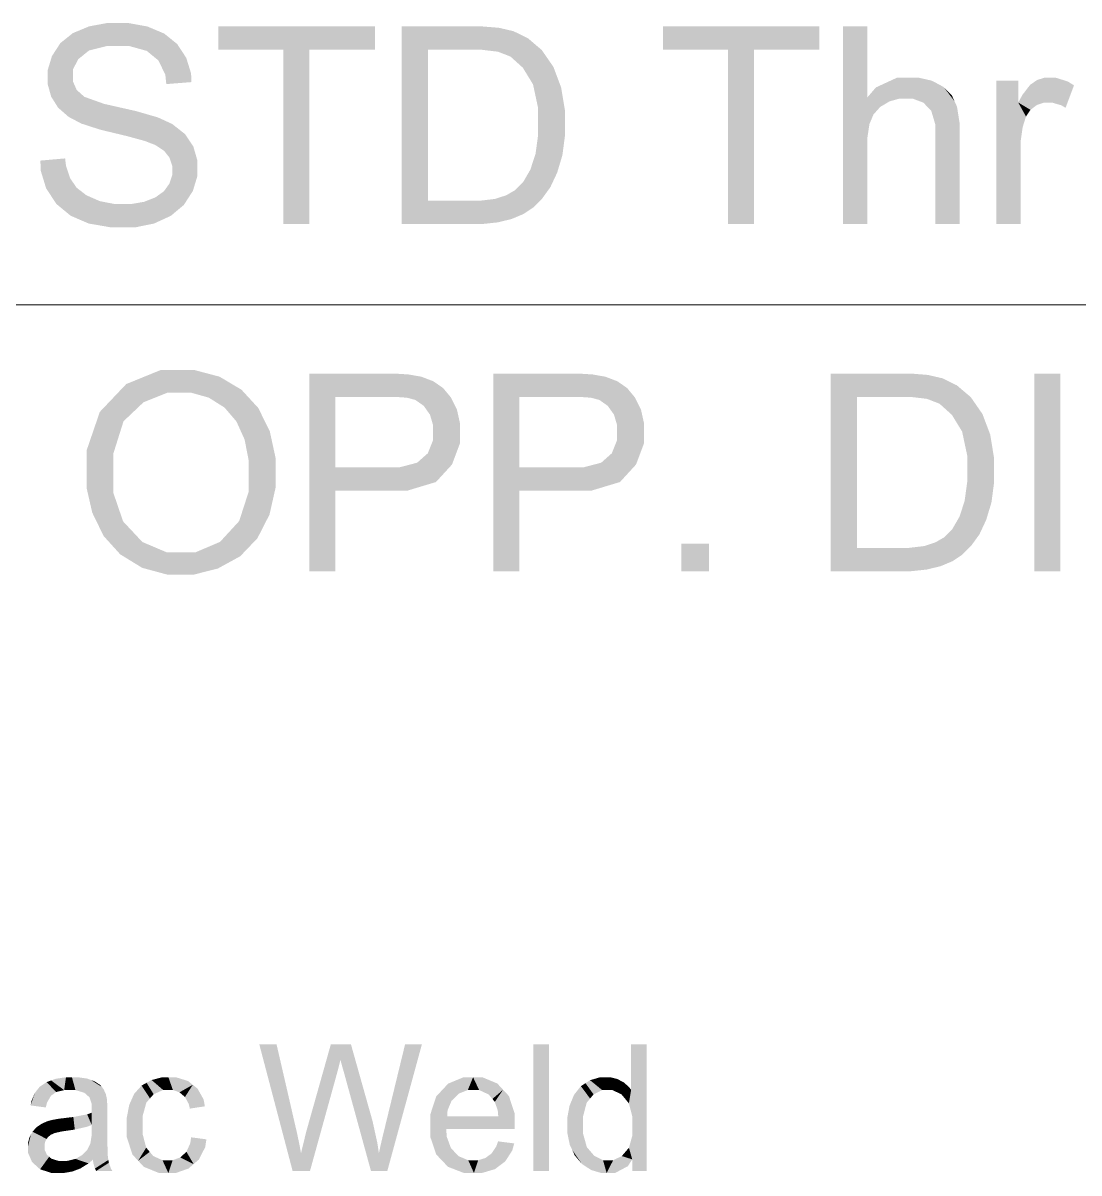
# Model space of a CAD drawing. Header units: millimetres. Extents: x 2 to 579, y 1 to 405.
# Drawn here: x 237.07 to 244.28, y 93.76 to 101.61 of the extents above; entities that cross this region are included whole.
import ezdxf

# ---------------------------------------------------------------- set-up
doc = ezdxf.new("R2010")
doc.units = ezdxf.units.MM
doc.linetypes.add('XKITLINE00', pattern=[0])
doc.layers.add('LinkedObject', color=7, linetype='Continuous', lineweight=0)

# ---------------------------------------------------------------- blocks, each defined once
blk = doc.blocks.new('*A4')
at = {"layer": 'LinkedObject'}
for points in [[(237.4054, 101.545), (237.4794, 101.3968), (237.3208, 101.4775)], [(237.5165, 101.4265), (237.4054, 101.545), (237.4611, 101.5681)], [(237.4794, 101.3968), (237.4054, 101.545), (237.5165, 101.4265)], [(237.5167, 101.5911), (237.6345, 101.4562), (237.4611, 101.5681)], [(237.4611, 101.5681), (237.6345, 101.4562), (237.5165, 101.4265)], [(237.6405, 101.6142), (237.6345, 101.4562), (237.5167, 101.5911)], [(237.7085, 101.6142), (237.6345, 101.4562), (237.6405, 101.6142)], [(237.6345, 101.4562), (237.7085, 101.6142), (237.7154, 101.4562)], [(237.7085, 101.6142), (237.7932, 101.4562), (237.7154, 101.4562)], [(237.9157, 101.59), (237.7085, 101.6142), (237.7835, 101.6142)], [(237.973, 101.5658), (237.7085, 101.6142), (237.9157, 101.59)], [(237.9107, 101.4235), (237.7085, 101.6142), (237.973, 101.5658)], [(237.7932, 101.4562), (237.7085, 101.6142), (237.9107, 101.4235)], [(237.973, 101.5658), (237.9505, 101.3907), (237.9107, 101.4235)], [(238.0302, 101.5416), (237.9505, 101.3907), (237.973, 101.5658)], [(237.9505, 101.3907), (238.0302, 101.5416), (237.9903, 101.358)], [(237.9903, 101.358), (238.0302, 101.5416), (238.1491, 101.4234)], [(238.1491, 101.4234), (238.0302, 101.5416), (238.1183, 101.4704)], [(238.399, 101.5912), (238.8431, 101.4319), (238.399, 101.4319)], [(239.0213, 101.4319), (238.8431, 101.4319), (238.399, 101.5912)], [(239.0213, 101.4319), (238.399, 101.5912), (239.4682, 101.5912)], [(239.0213, 101.4319), (239.4682, 101.5912), (239.4682, 101.4319)], [(239.6518, 101.5912), (239.83, 101.4319), (239.6518, 100.2412)], [(240.1136, 101.4319), (239.6518, 101.5912), (240.1164, 101.5912)], [(239.83, 101.4319), (239.6518, 101.5912), (240.1136, 101.4319)], [(240.1164, 101.5912), (240.1932, 101.4319), (240.1136, 101.4319)], [(240.195, 101.5912), (240.1932, 101.4319), (240.1164, 101.5912)], [(240.195, 101.5912), (240.3088, 101.4181), (240.1932, 101.4319)], [(240.3151, 101.5815), (240.3088, 101.4181), (240.195, 101.5912)], [(240.3565, 101.5719), (240.3088, 101.4181), (240.3151, 101.5815)], [(240.3565, 101.5719), (240.3447, 101.4043), (240.3088, 101.4181)], [(240.3447, 101.4043), (240.3565, 101.5719), (240.3945, 101.3849)], [(240.5134, 101.5102), (240.3565, 101.5719), (240.4145, 101.5585)], [(240.5543, 101.4752), (240.3565, 101.5719), (240.5134, 101.5102)], [(240.479, 101.3087), (240.3565, 101.5719), (240.5543, 101.4752)], [(240.3945, 101.3849), (240.3565, 101.5719), (240.479, 101.3087)], [(241.4351, 101.5912), (241.8793, 101.4319), (241.4351, 101.4319)], [(242.0575, 101.4319), (241.8793, 101.4319), (241.4351, 101.5912)], [(242.0575, 101.4319), (241.4351, 101.5912), (242.5043, 101.5912)], [(242.0575, 101.4319), (242.5043, 101.5912), (242.5043, 101.4319)], [(242.8324, 101.5912), (242.6663, 100.2412), (242.6663, 101.5912)], [(242.8324, 101.1068), (242.6663, 100.2412), (242.8324, 101.5912)], [(237.3208, 101.4775), (237.4794, 101.3968), (237.2918, 101.433)], [(240.5543, 101.4752), (240.5137, 101.2519), (240.479, 101.3087)], [(240.6077, 101.43), (240.5137, 101.2519), (240.5543, 101.4752)], [(237.2918, 101.433), (237.2339, 101.2418), (237.2629, 101.3886)], [(237.4424, 101.3671), (237.2339, 101.2418), (237.2918, 101.433)], [(237.2629, 101.3886), (237.2339, 101.2418), (237.2339, 101.2929)], [(237.2918, 101.433), (237.4794, 101.3968), (237.4424, 101.3671)], [(238.1491, 101.4234), (238.037, 101.2611), (237.9903, 101.358)], [(238.1799, 101.3764), (238.037, 101.2611), (238.1491, 101.4234)], [(238.8431, 100.2412), (239.0213, 101.4319), (239.0213, 100.2412)], [(238.8431, 101.4319), (239.0213, 101.4319), (238.8431, 100.2412)], [(239.6518, 100.2412), (239.83, 101.4319), (239.83, 100.4005)], [(240.6875, 101.3147), (240.5137, 101.2519), (240.6077, 101.43)], [(241.8793, 100.2412), (242.0575, 101.4319), (242.0575, 100.2412)], [(241.8793, 101.4319), (242.0575, 101.4319), (241.8793, 100.2412)], [(237.4054, 101.2955), (237.2339, 101.2418), (237.4424, 101.3671)], [(238.2131, 101.2699), (238.037, 101.2611), (238.1799, 101.3764)], [(240.5137, 101.2519), (240.6875, 101.3147), (240.5485, 101.195)], [(240.5485, 101.195), (240.6875, 101.3147), (240.7139, 101.2445)], [(237.2339, 101.2418), (237.4054, 101.2955), (237.4054, 101.2536)], [(237.4054, 101.2172), (237.2339, 101.2418), (237.4054, 101.2536)], [(237.2339, 101.2418), (237.4054, 101.2172), (237.2339, 101.1952)], [(238.2154, 101.2105), (238.037, 101.2611), (238.2131, 101.2699)], [(238.037, 101.2611), (238.2154, 101.2105), (238.0439, 101.197)], [(240.7139, 101.2445), (240.5833, 101.0322), (240.5485, 101.195)], [(240.7404, 101.1743), (240.5833, 101.0322), (240.7139, 101.2445)], [(243.0362, 101.2416), (242.8324, 101.1068), (242.8902, 101.1742)], [(243.1244, 101.2416), (242.8324, 101.1068), (243.0362, 101.2416)], [(243.0533, 101.0985), (242.8324, 101.1068), (243.1244, 101.2416)], [(243.0533, 101.0985), (243.1244, 101.2416), (243.09, 101.0985)], [(243.09, 101.0985), (243.1244, 101.2416), (243.1391, 101.0985)], [(243.1244, 101.2416), (243.2149, 101.0701), (243.1391, 101.0985)], [(243.1786, 101.2416), (243.2149, 101.0701), (243.1244, 101.2416)], [(243.2727, 101.2201), (243.2149, 101.0701), (243.1786, 101.2416)], [(244.0445, 101.2416), (244.0646, 101.0701), (243.9915, 101.225)], [(244.0734, 101.2416), (244.0646, 101.0701), (244.0445, 101.2416)], [(244.0734, 101.2416), (244.0949, 101.0701), (244.0646, 101.0701)], [(244.2, 101.215), (244.0734, 101.2416), (244.1151, 101.2416)], [(244.2431, 101.1885), (244.0734, 101.2416), (244.2, 101.215)], [(244.1553, 101.0526), (244.0734, 101.2416), (244.2431, 101.1885)], [(244.0949, 101.0701), (244.0734, 101.2416), (244.1553, 101.0526)], [(237.2339, 101.1952), (237.4054, 101.2172), (237.2575, 101.1111)], [(237.2575, 101.1111), (237.4054, 101.2172), (237.2812, 101.0736)], [(237.2812, 101.0736), (237.4054, 101.2172), (237.4316, 101.1573)], [(237.4316, 101.1573), (237.3766, 100.9731), (237.2812, 101.0736)], [(237.4578, 101.1338), (237.3766, 100.9731), (237.4316, 101.1573)], [(240.7669, 101.0138), (240.5833, 101.0322), (240.7404, 101.1743)], [(243.3127, 101.1987), (243.2149, 101.0701), (243.2727, 101.2201)], [(243.3127, 101.1987), (243.2418, 101.0418), (243.2149, 101.0701)], [(243.3526, 101.1773), (243.2418, 101.0418), (243.3127, 101.1987)], [(243.2418, 101.0418), (243.3526, 101.1773), (243.2686, 101.0135)], [(243.2686, 101.0135), (243.3526, 101.1773), (243.427, 101.0804)], [(243.427, 101.0804), (243.3526, 101.1773), (243.4098, 101.1181)], [(243.7126, 101.22), (243.8624, 101.071), (243.7126, 100.2412)], [(243.8624, 101.071), (243.7126, 101.22), (243.8624, 101.22)], [(243.9674, 101.2084), (243.8624, 101.071), (243.9434, 101.1918)], [(244.0376, 101.0701), (243.8624, 101.071), (243.9674, 101.2084)], [(243.9434, 101.1918), (243.8624, 101.071), (243.8908, 101.1231)], [(243.9915, 101.225), (244.0646, 101.0701), (243.9674, 101.2084)], [(243.9674, 101.2084), (244.0646, 101.0701), (244.0376, 101.0701)], [(244.1553, 101.0526), (244.2431, 101.1885), (244.1855, 101.0351)], [(237.2812, 101.0736), (237.3766, 100.9731), (237.3048, 101.036)], [(237.3766, 100.9731), (237.4578, 101.1338), (237.4248, 100.9478)], [(237.4248, 100.9478), (237.4578, 101.1338), (237.4836, 101.1103)], [(237.4248, 100.9478), (237.4836, 101.1103), (237.462, 100.9279)], [(237.462, 100.9279), (237.4836, 101.1103), (237.5921, 100.8858)], [(237.5921, 100.8858), (237.4836, 101.1103), (237.6181, 101.0622)], [(242.8324, 100.8337), (242.6663, 100.2412), (242.8324, 101.1068)], [(242.8324, 100.8337), (242.8324, 101.1068), (242.8461, 100.924)], [(242.8461, 100.924), (242.8324, 101.1068), (242.8599, 100.9567)], [(242.8599, 100.9567), (242.8324, 101.1068), (242.8736, 100.9893)], [(242.8736, 100.9893), (242.8324, 101.1068), (242.9197, 101.0411)], [(242.9197, 101.0411), (242.8324, 101.1068), (242.952, 101.0602)], [(242.952, 101.0602), (242.8324, 101.1068), (242.9843, 101.0793)], [(242.9843, 101.0793), (242.8324, 101.1068), (243.0533, 101.0985)], [(243.427, 101.0804), (243.2954, 100.923), (243.2686, 101.0135)], [(243.4442, 101.0426), (243.2954, 100.923), (243.427, 101.0804)], [(243.7126, 100.2412), (243.8624, 101.071), (243.8786, 100.2412)], [(243.8624, 101.071), (243.8786, 100.7533), (243.8786, 100.2412)], [(243.8786, 100.7533), (243.8624, 101.071), (243.8786, 100.8058)], [(243.8786, 100.8058), (243.8624, 101.071), (243.8924, 100.9025)], [(243.8924, 100.9025), (243.8624, 101.071), (243.9062, 100.9467)], [(243.9062, 100.9467), (243.8624, 101.071), (243.9153, 100.9757)], [(243.9153, 100.9757), (243.8624, 101.071), (243.946, 101.0211)], [(243.946, 101.0211), (243.8624, 101.071), (243.9676, 101.0374)], [(243.9676, 101.0374), (243.8624, 101.071), (243.9891, 101.0538)], [(243.9891, 101.0538), (243.8624, 101.071), (244.0376, 101.0701)], [(237.5921, 100.8858), (237.6181, 101.0622), (237.6851, 100.8634)], [(237.6851, 100.8634), (237.6181, 101.0622), (237.7269, 101.0375)], [(237.6851, 100.8634), (237.7269, 101.0375), (237.778, 100.8411)], [(237.778, 100.8411), (237.7269, 101.0375), (237.8357, 101.0129)], [(237.778, 100.8411), (237.8357, 101.0129), (237.8981, 100.8082)], [(237.8981, 100.8082), (237.8357, 101.0129), (237.9252, 100.7976)], [(237.9252, 100.7976), (237.8357, 101.0129), (237.9675, 100.7815)], [(237.9851, 100.9699), (237.9675, 100.7815), (237.8357, 101.0129)], [(240.7669, 100.9236), (240.5833, 101.0322), (240.7669, 101.0138)], [(240.5833, 101.0322), (240.7669, 100.9236), (240.5833, 100.9263)], [(243.4615, 100.933), (243.2954, 100.923), (243.4442, 101.0426)], [(238.0256, 100.9515), (237.9675, 100.7815), (237.9851, 100.9699)], [(237.9675, 100.7815), (238.0256, 100.9515), (238.0285, 100.7417)], [(238.0285, 100.7417), (238.0256, 100.9515), (238.0845, 100.9243)], [(238.0285, 100.7417), (238.0845, 100.9243), (238.0471, 100.718)], [(238.0471, 100.718), (238.0845, 100.9243), (238.0658, 100.6943)], [(238.0845, 100.9243), (238.1997, 100.8139), (238.0658, 100.6943)], [(238.1997, 100.8139), (238.0845, 100.9243), (238.1716, 100.8555)], [(240.7669, 100.9236), (240.5833, 100.8499), (240.5833, 100.9263)], [(240.7669, 100.8467), (240.5833, 100.8499), (240.7669, 100.9236)], [(243.4615, 100.8611), (243.2954, 100.923), (243.4615, 100.933)], [(243.2954, 100.923), (243.4615, 100.8611), (243.2954, 100.8609)], [(240.5833, 100.8499), (240.7669, 100.8467), (240.5655, 100.7198)], [(240.5655, 100.7198), (240.7669, 100.8467), (240.731, 100.651)], [(240.731, 100.651), (240.7669, 100.8467), (240.7489, 100.7104)], [(242.8324, 100.7762), (242.6663, 100.2412), (242.8324, 100.8337)], [(243.2954, 100.2412), (243.4615, 100.8611), (243.4615, 100.2412)], [(243.2954, 100.8609), (243.4615, 100.8611), (243.2954, 100.2412)], [(238.0658, 100.6943), (238.1997, 100.8139), (238.0844, 100.6389)], [(238.0844, 100.6389), (238.1997, 100.8139), (238.2278, 100.7723)], [(238.0844, 100.6389), (238.2278, 100.7723), (238.0844, 100.6071)], [(238.0844, 100.6071), (238.2278, 100.7723), (238.0844, 100.5758)], [(238.2278, 100.7723), (238.2559, 100.6221), (238.0844, 100.5758)], [(238.2559, 100.6221), (238.2278, 100.7723), (238.2559, 100.6764)], [(242.6663, 100.2412), (242.8324, 100.7762), (242.8324, 100.2412)], [(237.3587, 100.6387), (237.184, 100.6746), (237.3527, 100.6894)], [(240.731, 100.651), (240.5478, 100.6662), (240.5655, 100.7198)], [(237.184, 100.6746), (237.2579, 100.4321), (237.1858, 100.6069)], [(237.3587, 100.6387), (237.2579, 100.4321), (237.184, 100.6746)], [(237.1858, 100.6069), (237.2579, 100.4321), (237.2228, 100.4857)], [(237.3864, 100.5554), (237.2579, 100.4321), (237.3587, 100.6387)], [(238.0654, 100.518), (238.2559, 100.6221), (238.2251, 100.4669)], [(238.0844, 100.5758), (238.2559, 100.6221), (238.0654, 100.518)], [(238.2251, 100.4669), (238.2559, 100.6221), (238.2559, 100.5683)], [(240.4806, 100.5271), (240.731, 100.651), (240.639, 100.4544)], [(240.5301, 100.6125), (240.731, 100.651), (240.4806, 100.5271)], [(240.5478, 100.6662), (240.731, 100.651), (240.5301, 100.6125)], [(240.639, 100.4544), (240.731, 100.651), (240.667, 100.4933)], [(240.667, 100.4933), (240.731, 100.651), (240.713, 100.5916)], [(237.2579, 100.4321), (237.3864, 100.5554), (237.293, 100.3786)], [(237.293, 100.3786), (237.3864, 100.5554), (237.3899, 100.2983)], [(237.4083, 100.5229), (237.3899, 100.2983), (237.3864, 100.5554)], [(237.4301, 100.4903), (237.3899, 100.2983), (237.4083, 100.5229)], [(240.639, 100.4544), (240.4488, 100.4954), (240.4806, 100.5271)], [(237.4301, 100.4903), (237.4517, 100.2716), (237.3899, 100.2983)], [(237.4978, 100.4378), (237.4517, 100.2716), (237.4301, 100.4903)], [(238.0273, 100.465), (238.1943, 100.4193), (237.9692, 100.4232)], [(238.0463, 100.4915), (238.2251, 100.4669), (238.0273, 100.465)], [(238.1943, 100.4193), (238.0273, 100.465), (238.2251, 100.4669)], [(238.0654, 100.518), (238.2251, 100.4669), (238.0463, 100.4915)], [(240.5161, 100.3319), (240.3657, 100.4378), (240.4262, 100.4728)], [(240.4488, 100.4954), (240.5495, 100.3542), (240.4262, 100.4728)], [(240.4262, 100.4728), (240.5495, 100.3542), (240.5161, 100.3319)], [(240.6109, 100.4155), (240.4488, 100.4954), (240.639, 100.4544)], [(240.5495, 100.3542), (240.4488, 100.4954), (240.6109, 100.4155)], [(237.4517, 100.2716), (237.4978, 100.4378), (237.5135, 100.2449)], [(237.5437, 100.4177), (237.5135, 100.2449), (237.4978, 100.4378)], [(237.5896, 100.3976), (237.5135, 100.2449), (237.5437, 100.4177)], [(237.5896, 100.3976), (237.6666, 100.2183), (237.5135, 100.2449)], [(237.6928, 100.3776), (237.6666, 100.2183), (237.5896, 100.3976)], [(237.6928, 100.3776), (237.758, 100.2183), (237.6666, 100.2183)], [(237.7502, 100.3776), (237.758, 100.2183), (237.6928, 100.3776)], [(237.7502, 100.3776), (237.8301, 100.2183), (237.758, 100.2183)], [(237.8012, 100.3776), (237.8301, 100.2183), (237.7502, 100.3776)], [(237.8912, 100.3928), (238.0175, 100.2711), (237.8012, 100.3776)], [(237.8012, 100.3776), (238.0175, 100.2711), (237.8301, 100.2183)], [(237.9302, 100.408), (238.1635, 100.3716), (237.8912, 100.3928)], [(238.0751, 100.2976), (237.8912, 100.3928), (238.1635, 100.3716)], [(238.0175, 100.2711), (237.8912, 100.3928), (238.0751, 100.2976)], [(237.9692, 100.4232), (238.1635, 100.3716), (237.9302, 100.408)], [(237.9692, 100.4232), (238.1943, 100.4193), (238.1635, 100.3716)], [(239.83, 100.4005), (240.1384, 100.2412), (239.6518, 100.2412)], [(240.1182, 100.4005), (240.1384, 100.2412), (239.83, 100.4005)], [(240.1182, 100.4005), (240.1996, 100.2412), (240.1384, 100.2412)], [(240.185, 100.4005), (240.1996, 100.2412), (240.1182, 100.4005)], [(240.3551, 100.2642), (240.185, 100.4005), (240.2897, 100.4129)], [(240.308, 100.2527), (240.185, 100.4005), (240.3551, 100.2642)], [(240.1996, 100.2412), (240.185, 100.4005), (240.308, 100.2527)], [(240.3277, 100.4254), (240.3551, 100.2642), (240.2897, 100.4129)], [(240.3657, 100.4378), (240.3551, 100.2642), (240.3277, 100.4254)], [(240.3551, 100.2642), (240.3657, 100.4378), (240.4023, 100.2757)], [(240.4828, 100.3096), (240.3657, 100.4378), (240.5161, 100.3319)], [(240.4023, 100.2757), (240.3657, 100.4378), (240.4828, 100.3096)], [(237.8301, 100.2183), (238.0175, 100.2711), (237.9599, 100.2447)], [(238.003, 99.2435), (237.6799, 99.0535), (237.7701, 99.1485)], [(238.1457, 99.2435), (237.6799, 99.0535), (238.003, 99.2435)], [(238.0517, 99.0896), (237.6799, 99.0535), (238.1457, 99.2435)], [(238.0517, 99.0896), (238.1457, 99.2435), (238.1466, 99.0896)], [(238.1457, 99.2435), (238.2134, 99.0896), (238.1466, 99.0896)], [(238.4076, 99.1989), (238.1457, 99.2435), (238.2391, 99.2435)], [(238.4826, 99.1543), (238.1457, 99.2435), (238.4076, 99.1989)], [(238.3339, 99.0558), (238.1457, 99.2435), (238.4826, 99.1543)], [(238.2134, 99.0896), (238.1457, 99.2435), (238.3339, 99.0558)], [(239.1991, 98.5793), (239.0209, 97.8706), (239.0209, 99.2206)], [(239.0209, 99.2206), (239.1991, 99.0613), (239.1991, 98.5793)], [(239.5441, 99.0613), (239.0209, 99.2206), (239.5293, 99.2206)], [(239.1991, 99.0613), (239.0209, 99.2206), (239.5441, 99.0613)], [(239.5293, 99.2206), (239.6048, 99.0613), (239.5441, 99.0613)], [(239.5964, 99.2206), (239.6048, 99.0613), (239.5293, 99.2206)], [(239.5964, 99.2206), (239.688, 99.0553), (239.6048, 99.0613)], [(239.6989, 99.2141), (239.688, 99.0553), (239.5964, 99.2206)], [(239.7343, 99.2077), (239.688, 99.0553), (239.6989, 99.2141)], [(239.7343, 99.2077), (239.7106, 99.0493), (239.688, 99.0553)], [(239.7106, 99.0493), (239.7343, 99.2077), (239.7455, 99.0397)], [(239.8671, 99.1679), (239.7343, 99.2077), (239.7839, 99.1994)], [(239.9007, 99.1447), (239.7343, 99.2077), (239.8671, 99.1679)], [(239.8019, 98.9999), (239.7343, 99.2077), (239.9007, 99.1447)], [(239.7455, 99.0397), (239.7343, 99.2077), (239.8019, 98.9999)], [(240.456, 98.5793), (240.2778, 97.8706), (240.2778, 99.2206)], [(240.2778, 99.2206), (240.456, 99.0613), (240.456, 98.5793)], [(240.8009, 99.0613), (240.2778, 99.2206), (240.7862, 99.2206)], [(240.456, 99.0613), (240.2778, 99.2206), (240.8009, 99.0613)], [(240.7862, 99.2206), (240.8616, 99.0613), (240.8009, 99.0613)], [(240.8533, 99.2206), (240.8616, 99.0613), (240.7862, 99.2206)], [(240.8533, 99.2206), (240.9449, 99.0553), (240.8616, 99.0613)], [(240.9558, 99.2141), (240.9449, 99.0553), (240.8533, 99.2206)], [(240.9911, 99.2077), (240.9449, 99.0553), (240.9558, 99.2141)], [(240.9911, 99.2077), (240.9674, 99.0493), (240.9449, 99.0553)], [(240.9674, 99.0493), (240.9911, 99.2077), (241.0024, 99.0397)], [(241.124, 99.1679), (240.9911, 99.2077), (241.0408, 99.1994)], [(241.1575, 99.1447), (240.9911, 99.2077), (241.124, 99.1679)], [(241.0587, 98.9999), (240.9911, 99.2077), (241.1575, 99.1447)], [(241.0024, 99.0397), (240.9911, 99.2077), (241.0587, 98.9999)], [(242.5822, 99.2206), (242.7604, 99.0613), (242.5822, 97.8706)], [(243.0441, 99.0613), (242.5822, 99.2206), (243.0469, 99.2206)], [(242.7604, 99.0613), (242.5822, 99.2206), (243.0441, 99.0613)], [(243.0469, 99.2206), (243.1237, 99.0613), (243.0441, 99.0613)], [(243.1255, 99.2206), (243.1237, 99.0613), (243.0469, 99.2206)], [(243.1255, 99.2206), (243.2393, 99.0475), (243.1237, 99.0613)], [(243.2456, 99.2109), (243.2393, 99.0475), (243.1255, 99.2206)], [(243.287, 99.2012), (243.2393, 99.0475), (243.2456, 99.2109)], [(243.287, 99.2012), (243.2752, 99.0336), (243.2393, 99.0475)], [(243.2752, 99.0336), (243.287, 99.2012), (243.3249, 99.0143)], [(243.4438, 99.1395), (243.287, 99.2012), (243.3449, 99.1879)], [(243.4848, 99.1045), (243.287, 99.2012), (243.4438, 99.1395)], [(243.4094, 98.9381), (243.287, 99.2012), (243.4848, 99.1045)], [(243.3249, 99.0143), (243.287, 99.2012), (243.4094, 98.9381)], [(244.1509, 99.2206), (243.9727, 97.8706), (243.9727, 99.2206)], [(244.1509, 97.8706), (243.9727, 97.8706), (244.1509, 99.2206)], [(238.3339, 99.0558), (238.4826, 99.1543), (238.3876, 99.022)], [(238.4826, 99.1543), (238.4413, 98.9882), (238.3876, 99.022)], [(238.4413, 98.9882), (238.4826, 99.1543), (238.5228, 98.893)], [(238.672, 98.9852), (238.4826, 99.1543), (238.5576, 99.1096)], [(238.7114, 98.9054), (238.4826, 99.1543), (238.672, 98.9852)], [(238.5228, 98.893), (238.4826, 99.1543), (238.7114, 98.9054)], [(239.9007, 99.1447), (239.8232, 98.9697), (239.8019, 98.9999)], [(239.9342, 99.1214), (239.8232, 98.9697), (239.9007, 99.1447)], [(239.9883, 99.0563), (239.8232, 98.9697), (239.9342, 99.1214)], [(241.1575, 99.1447), (241.0801, 98.9697), (241.0587, 98.9999)], [(241.1911, 99.1214), (241.0801, 98.9697), (241.1575, 99.1447)], [(241.2451, 99.0563), (241.0801, 98.9697), (241.1911, 99.1214)], [(237.6799, 99.0535), (237.4995, 98.5276), (237.5897, 98.9585)], [(237.7515, 98.8943), (237.4995, 98.5276), (237.6799, 99.0535)], [(237.8884, 99.0245), (237.6799, 99.0535), (238.0517, 99.0896)], [(237.6799, 99.0535), (237.8884, 99.0245), (237.8199, 98.9594)], [(237.7515, 98.8943), (237.6799, 99.0535), (237.8199, 98.9594)], [(239.8232, 98.9697), (239.9883, 99.0563), (239.8446, 98.9396)], [(239.8446, 98.9396), (239.9883, 99.0563), (240.0087, 99.0145)], [(241.0801, 98.9697), (241.2451, 99.0563), (241.1015, 98.9396)], [(241.1015, 98.9396), (241.2451, 99.0563), (241.2656, 99.0145)], [(242.5822, 97.8706), (242.7604, 99.0613), (242.7604, 98.0299)], [(243.4848, 99.1045), (243.4442, 98.8812), (243.4094, 98.9381)], [(243.5381, 99.0594), (243.4442, 98.8812), (243.4848, 99.1045)], [(243.618, 98.9441), (243.4442, 98.8812), (243.5381, 99.0594)], [(237.5897, 98.9585), (237.4995, 98.5276), (237.4995, 98.6956)], [(240.0087, 99.0145), (239.866, 98.8672), (239.8446, 98.9396)], [(240.0292, 98.9726), (239.866, 98.8672), (240.0087, 99.0145)], [(240.0496, 98.8806), (239.866, 98.8672), (240.0292, 98.9726)], [(241.2656, 99.0145), (241.1229, 98.8672), (241.1015, 98.9396)], [(241.286, 98.9726), (241.1229, 98.8672), (241.2656, 99.0145)], [(241.3065, 98.8806), (241.1229, 98.8672), (241.286, 98.9726)], [(237.6831, 98.6769), (237.4995, 98.5276), (237.7515, 98.8943)], [(238.5228, 98.893), (238.7114, 98.9054), (238.5507, 98.8315)], [(238.7114, 98.9054), (238.5786, 98.7701), (238.5507, 98.8315)], [(238.5786, 98.7701), (238.7114, 98.9054), (238.6065, 98.6263)], [(238.6065, 98.6263), (238.7114, 98.9054), (238.7901, 98.6445)], [(238.7901, 98.6445), (238.7114, 98.9054), (238.7507, 98.8255)], [(240.0496, 98.8304), (239.866, 98.8672), (240.0496, 98.8806)], [(241.3065, 98.8304), (241.1229, 98.8672), (241.3065, 98.8806)], [(243.4442, 98.8812), (243.618, 98.9441), (243.479, 98.8244)], [(243.479, 98.8244), (243.618, 98.9441), (243.6444, 98.8739)], [(243.6444, 98.8739), (243.5137, 98.6616), (243.479, 98.8244)], [(243.6709, 98.8037), (243.5137, 98.6616), (243.6444, 98.8739)], [(239.8297, 98.6759), (240.0496, 98.8304), (239.9402, 98.5392)], [(239.866, 98.7665), (240.0496, 98.8304), (239.8297, 98.6759)], [(239.866, 98.8672), (240.0496, 98.8304), (239.866, 98.8249)], [(240.0496, 98.8304), (239.866, 98.7665), (239.866, 98.8249)], [(239.9402, 98.5392), (240.0496, 98.8304), (239.9949, 98.5988)], [(239.9949, 98.5988), (240.0496, 98.8304), (240.0496, 98.7444)], [(241.0865, 98.6759), (241.3065, 98.8304), (241.1971, 98.5392)], [(241.1229, 98.7665), (241.3065, 98.8304), (241.0865, 98.6759)], [(241.1229, 98.8672), (241.3065, 98.8304), (241.1229, 98.8249)], [(241.3065, 98.8304), (241.1229, 98.7665), (241.1229, 98.8249)], [(241.1971, 98.5392), (241.3065, 98.8304), (241.2518, 98.5988)], [(241.2518, 98.5988), (241.3065, 98.8304), (241.3065, 98.7444)], [(243.6973, 98.6432), (243.5137, 98.6616), (243.6709, 98.8037)], [(237.4995, 98.5276), (237.6831, 98.6769), (237.6831, 98.5246)], [(238.6065, 98.544), (238.7901, 98.6445), (238.7901, 98.5433)], [(238.6065, 98.6263), (238.7901, 98.6445), (238.6065, 98.544)], [(239.7934, 98.6437), (239.9402, 98.5392), (239.757, 98.6115)], [(239.9402, 98.5392), (239.7934, 98.6437), (239.8297, 98.6759)], [(241.0502, 98.6437), (241.1971, 98.5392), (241.0139, 98.6115)], [(241.1971, 98.5392), (241.0502, 98.6437), (241.0865, 98.6759)], [(243.6973, 98.5529), (243.5137, 98.6616), (243.6973, 98.6432)], [(243.5137, 98.6616), (243.6973, 98.5529), (243.5137, 98.5557)], [(239.1991, 98.5793), (239.1991, 98.42), (239.0209, 97.8706)], [(239.5448, 98.42), (239.1991, 98.5793), (239.5478, 98.5793)], [(239.1991, 98.42), (239.1991, 98.5793), (239.5448, 98.42)], [(239.6342, 98.5793), (239.9402, 98.5392), (239.5448, 98.42)], [(239.6342, 98.5793), (239.5448, 98.42), (239.5478, 98.5793)], [(239.757, 98.6115), (239.9402, 98.5392), (239.6342, 98.5793)], [(240.456, 98.5793), (240.456, 98.42), (240.2778, 97.8706)], [(240.8017, 98.42), (240.456, 98.5793), (240.8046, 98.5793)], [(240.456, 98.42), (240.456, 98.5793), (240.8017, 98.42)], [(240.8911, 98.5793), (241.1971, 98.5392), (240.8017, 98.42)], [(240.8911, 98.5793), (240.8017, 98.42), (240.8046, 98.5793)], [(241.0139, 98.6115), (241.1971, 98.5392), (240.8911, 98.5793)], [(243.6973, 98.5529), (243.5137, 98.4793), (243.5137, 98.5557)], [(237.4995, 98.5276), (237.6831, 98.4027), (237.4995, 98.4388)], [(237.6831, 98.4027), (237.4995, 98.5276), (237.6831, 98.5246)], [(238.5413, 98.2127), (238.7901, 98.5433), (238.7072, 98.1761)], [(238.6065, 98.4138), (238.7901, 98.5433), (238.5413, 98.2127)], [(238.7901, 98.5433), (238.6065, 98.4138), (238.6065, 98.544)], [(238.7072, 98.1761), (238.7901, 98.5433), (238.7486, 98.2571)], [(238.7486, 98.2571), (238.7901, 98.5433), (238.7901, 98.4407)], [(239.5448, 98.42), (239.9402, 98.5392), (239.6878, 98.42)], [(239.6878, 98.42), (239.9402, 98.5392), (239.8855, 98.4796)], [(240.8017, 98.42), (241.1971, 98.5392), (240.9447, 98.42)], [(240.9447, 98.42), (241.1971, 98.5392), (241.1424, 98.4796)], [(243.5137, 98.4793), (243.6973, 98.476), (243.496, 98.3492)], [(243.6973, 98.476), (243.5137, 98.4793), (243.6973, 98.5529)], [(237.4995, 98.4388), (237.6831, 98.4027), (237.5381, 98.2704)], [(237.5381, 98.2704), (237.6831, 98.4027), (237.5768, 98.1909)], [(237.5768, 98.1909), (237.6831, 98.4027), (237.7487, 98.2107)], [(239.0209, 97.8706), (239.1991, 98.42), (239.1991, 97.8706)], [(240.2778, 97.8706), (240.456, 98.42), (240.456, 97.8706)], [(243.496, 98.3492), (243.6973, 98.476), (243.6614, 98.2804)], [(243.6614, 98.2804), (243.6973, 98.476), (243.6794, 98.3398)], [(243.6614, 98.2804), (243.4783, 98.2956), (243.496, 98.3492)], [(243.411, 98.1565), (243.6614, 98.2804), (243.5694, 98.0837)], [(243.4605, 98.2419), (243.6614, 98.2804), (243.411, 98.1565)], [(243.4783, 98.2956), (243.6614, 98.2804), (243.4605, 98.2419)], [(243.5694, 98.0837), (243.6614, 98.2804), (243.5975, 98.1227)], [(243.5975, 98.1227), (243.6614, 98.2804), (243.6435, 98.221)], [(237.7487, 98.2107), (237.7291, 97.9857), (237.5768, 98.1909)], [(237.5768, 98.1909), (237.7291, 97.9857), (237.6155, 98.1113)], [(237.8144, 98.1405), (237.7291, 97.9857), (237.7487, 98.2107)], [(238.7072, 98.1761), (238.4761, 98.1419), (238.5413, 98.2127)], [(238.6658, 98.0952), (238.4761, 98.1419), (238.7072, 98.1761)], [(237.7291, 97.9857), (237.8144, 98.1405), (237.8042, 97.9396)], [(237.8042, 97.9396), (237.8144, 98.1405), (237.88, 98.0703)], [(238.4761, 98.1419), (238.5484, 97.9725), (238.4109, 98.071)], [(238.5484, 97.9725), (238.4761, 98.1419), (238.6658, 98.0952)], [(243.4466, 97.9613), (243.2962, 98.0672), (243.3567, 98.1022)], [(243.3793, 98.1247), (243.48, 97.9836), (243.3567, 98.1022)], [(243.3567, 98.1022), (243.48, 97.9836), (243.4466, 97.9613)], [(243.5694, 98.0837), (243.3793, 98.1247), (243.411, 98.1565)], [(243.5414, 98.0448), (243.3793, 98.1247), (243.5694, 98.0837)], [(243.48, 97.9836), (243.3793, 98.1247), (243.5414, 98.0448)], [(237.88, 98.0703), (238.1448, 97.8476), (237.8042, 97.9396)], [(238.0448, 98.0002), (238.1448, 97.8476), (237.88, 98.0703)], [(238.4725, 97.9309), (238.2448, 98.0002), (238.4109, 98.071)], [(238.4109, 98.071), (238.5484, 97.9725), (238.4725, 97.9309)], [(241.7493, 98.0596), (241.5603, 97.8706), (241.5603, 98.0596)], [(241.7493, 97.8706), (241.5603, 97.8706), (241.7493, 98.0596)], [(242.7604, 98.0299), (243.0689, 97.8706), (242.5822, 97.8706)], [(243.0487, 98.0299), (243.0689, 97.8706), (242.7604, 98.0299)], [(243.0487, 98.0299), (243.1301, 97.8706), (243.0689, 97.8706)], [(243.1154, 98.0299), (243.1301, 97.8706), (243.0487, 98.0299)], [(243.2856, 97.8936), (243.1154, 98.0299), (243.2202, 98.0423)], [(243.2385, 97.8821), (243.1154, 98.0299), (243.2856, 97.8936)], [(243.1301, 97.8706), (243.1154, 98.0299), (243.2385, 97.8821)], [(243.2582, 98.0547), (243.2856, 97.8936), (243.2202, 98.0423)], [(243.2962, 98.0672), (243.2856, 97.8936), (243.2582, 98.0547)], [(243.2856, 97.8936), (243.2962, 98.0672), (243.3328, 97.9051)], [(243.4133, 97.9389), (243.2962, 98.0672), (243.4466, 97.9613)], [(243.3328, 97.9051), (243.2962, 98.0672), (243.4133, 97.9389)], [(237.8042, 97.9396), (238.1448, 97.8476), (237.8792, 97.8936)], [(238.1448, 97.8476), (238.0448, 98.0002), (238.1438, 98.0002)], [(238.2448, 98.0002), (238.1448, 97.8476), (238.1438, 98.0002)], [(238.1448, 97.8476), (238.2448, 98.0002), (238.2327, 97.8476)], [(238.2327, 97.8476), (238.2448, 98.0002), (238.3965, 97.8893)], [(238.3965, 97.8893), (238.2448, 98.0002), (238.4725, 97.9309)], [(237.8792, 97.8936), (238.1448, 97.8476), (238.0495, 97.8476)], [(238.7969, 94.639), (238.9065, 93.775), (238.679, 94.639)], [(238.9276, 94.0724), (238.9065, 93.775), (238.7969, 94.639)], [(239.1673, 94.639), (239.2072, 94.433), (239.0029, 94.0553)], [(239.2072, 94.433), (239.1673, 94.639), (239.2129, 94.454)], [(239.2129, 94.454), (239.1673, 94.639), (239.2259, 94.5048)], [(239.2259, 94.5048), (239.1673, 94.639), (239.2332, 94.5347)], [(239.3051, 94.639), (239.2332, 94.5347), (239.1673, 94.639)], [(239.2332, 94.5347), (239.3051, 94.639), (239.2354, 94.525)], [(239.2354, 94.525), (239.3051, 94.639), (239.2494, 94.4742)], [(239.2494, 94.4742), (239.3051, 94.639), (239.2611, 94.433)], [(239.2611, 94.433), (239.3051, 94.639), (239.4282, 94.2012)], [(239.7892, 94.639), (239.5392, 94.0835), (239.6744, 94.639)], [(239.5533, 93.775), (239.5392, 94.0835), (239.7892, 94.639)], [(240.6567, 94.639), (240.5504, 93.775), (240.5504, 94.639)], [(240.6567, 93.775), (240.5504, 93.775), (240.6567, 94.639)], [(241.3245, 94.639), (241.2183, 94.3288), (241.2183, 94.639)], [(241.3245, 94.639), (241.2278, 94.1428), (241.2183, 94.3288)], [(241.2278, 94.1428), (241.3245, 94.639), (241.3245, 93.775)], [(237.2571, 94.3931), (237.291, 94.314), (237.2265, 94.3821)], [(237.3587, 94.4152), (237.2571, 94.3931), (237.2877, 94.4042)], [(237.3462, 94.3271), (237.2571, 94.3931), (237.3587, 94.4152)], [(237.291, 94.314), (237.2571, 94.3931), (237.3462, 94.3271)], [(237.3462, 94.3271), (237.3587, 94.4152), (237.3835, 94.3271)], [(237.3835, 94.3271), (237.3587, 94.4152), (237.4235, 94.3271)], [(237.3991, 94.4152), (237.4235, 94.3271), (237.3587, 94.4152)], [(237.5043, 94.4058), (237.3991, 94.4152), (237.4392, 94.4152)], [(237.5293, 94.3963), (237.3991, 94.4152), (237.5043, 94.4058)], [(237.4839, 94.3091), (237.3991, 94.4152), (237.5293, 94.3963)], [(237.4235, 94.3271), (237.3991, 94.4152), (237.4839, 94.3091)], [(237.4839, 94.3091), (237.5293, 94.3963), (237.5042, 94.2912)], [(237.5042, 94.2912), (237.5293, 94.3963), (237.5192, 94.278)], [(237.5293, 94.3963), (237.5342, 94.2324), (237.5192, 94.278)], [(237.603, 94.3489), (237.5342, 94.2324), (237.5293, 94.3963)], [(237.5912, 94.3632), (237.5293, 94.3963), (237.5544, 94.3869)], [(237.603, 94.3489), (237.5293, 94.3963), (237.5912, 94.3632)], [(237.9433, 94.3962), (238.0223, 94.3279), (237.909, 94.3772)], [(238.0178, 94.4152), (238.0223, 94.3279), (237.9433, 94.3962)], [(238.0581, 94.4152), (238.0223, 94.3279), (238.0178, 94.4152)], [(238.0223, 94.3279), (238.0581, 94.4152), (238.0623, 94.3279)], [(238.0581, 94.4152), (238.0888, 94.3279), (238.0623, 94.3279)], [(238.1922, 94.3893), (238.0581, 94.4152), (238.109, 94.4152)], [(238.2245, 94.3635), (238.0581, 94.4152), (238.1922, 94.3893)], [(238.1339, 94.312), (238.0581, 94.4152), (238.2245, 94.3635)], [(238.0888, 94.3279), (238.0581, 94.4152), (238.1339, 94.312)], [(239.0029, 94.0553), (239.2072, 94.433), (239.0251, 93.775)], [(239.4282, 94.2012), (239.4416, 93.775), (239.2611, 94.433)], [(240.1391, 94.4152), (239.9689, 94.3716), (240.0743, 94.4152)], [(240.1033, 94.3279), (239.9689, 94.3716), (240.1391, 94.4152)], [(240.1033, 94.3279), (240.1391, 94.4152), (240.1398, 94.3279)], [(240.1391, 94.4152), (240.1801, 94.3279), (240.1398, 94.3279)], [(240.3042, 94.3725), (240.1391, 94.4152), (240.2018, 94.4152)], [(240.3439, 94.3297), (240.1391, 94.4152), (240.3042, 94.3725)], [(240.2457, 94.2973), (240.1391, 94.4152), (240.3439, 94.3297)], [(240.1801, 94.3279), (240.1391, 94.4152), (240.2457, 94.2973)], [(240.9378, 94.3949), (241.021, 94.3271), (240.9066, 94.3745)], [(241.0075, 94.4152), (241.021, 94.3271), (240.9378, 94.3949)], [(241.046, 94.4152), (241.021, 94.3271), (241.0075, 94.4152)], [(241.021, 94.3271), (241.046, 94.4152), (241.0563, 94.3271)], [(241.046, 94.4152), (241.0926, 94.3271), (241.0563, 94.3271)], [(241.0742, 94.4152), (241.0926, 94.3271), (241.046, 94.4152)], [(241.1245, 94.4032), (241.0926, 94.3271), (241.0742, 94.4152)], [(241.1465, 94.3912), (241.0926, 94.3271), (241.1245, 94.4032)], [(237.1634, 94.3301), (237.1169, 94.2225), (237.1472, 94.3096)], [(237.2554, 94.288), (237.1169, 94.2225), (237.1634, 94.3301)], [(237.1796, 94.3505), (237.291, 94.314), (237.1634, 94.3301)], [(237.2554, 94.288), (237.1634, 94.3301), (237.2732, 94.301)], [(237.2732, 94.301), (237.1634, 94.3301), (237.291, 94.314)], [(237.2265, 94.3821), (237.291, 94.314), (237.1796, 94.3505)], [(237.6148, 94.3346), (237.5342, 94.2324), (237.603, 94.3489)], [(237.6313, 94.2985), (237.5342, 94.2324), (237.6148, 94.3346)], [(237.8748, 94.3582), (237.9323, 94.2705), (237.8238, 94.3012)], [(237.9573, 94.2992), (237.8748, 94.3582), (237.909, 94.3772)], [(237.9323, 94.2705), (237.8748, 94.3582), (237.9573, 94.2992)], [(237.909, 94.3772), (238.0223, 94.3279), (237.9573, 94.2992)], [(238.1339, 94.312), (238.2245, 94.3635), (238.1526, 94.296)], [(238.2245, 94.3635), (238.1713, 94.2801), (238.1526, 94.296)], [(238.1713, 94.2801), (238.2245, 94.3635), (238.1973, 94.2325)], [(238.1973, 94.2325), (238.2245, 94.3635), (238.3074, 94.2165)], [(238.2983, 94.2641), (238.2245, 94.3635), (238.2569, 94.3376)], [(238.3074, 94.2165), (238.2245, 94.3635), (238.2983, 94.2641)], [(239.9283, 94.328), (239.8471, 94.1618), (239.8877, 94.2844)], [(239.9922, 94.2546), (239.8471, 94.1618), (239.9283, 94.328)], [(239.9689, 94.3716), (240.0419, 94.3035), (239.9283, 94.328)], [(239.9283, 94.328), (240.0419, 94.3035), (239.9922, 94.2546)], [(240.0419, 94.3035), (239.9689, 94.3716), (240.1033, 94.3279)], [(240.2457, 94.2973), (240.3439, 94.3297), (240.271, 94.2667)], [(240.3439, 94.3297), (240.2875, 94.2469), (240.271, 94.2667)], [(240.2875, 94.2469), (240.3439, 94.3297), (240.3075, 94.1877)], [(240.3075, 94.1877), (240.3439, 94.3297), (240.4234, 94.1668)], [(240.4234, 94.1668), (240.3439, 94.3297), (240.3836, 94.287)], [(240.8754, 94.3542), (240.9382, 94.2694), (240.8287, 94.2957)], [(240.9619, 94.2982), (240.8754, 94.3542), (240.9066, 94.3745)], [(240.9382, 94.2694), (240.8754, 94.3542), (240.9619, 94.2982)], [(240.9066, 94.3745), (241.021, 94.3271), (240.9619, 94.2982)], [(241.1465, 94.3912), (241.1535, 94.297), (241.0926, 94.3271)], [(241.1686, 94.3793), (241.1535, 94.297), (241.1465, 94.3912)], [(241.2044, 94.3481), (241.1535, 94.297), (241.1686, 94.3793)], [(241.2183, 94.3288), (241.1535, 94.297), (241.2044, 94.3481)], [(241.1535, 94.297), (241.2183, 94.3288), (241.1783, 94.267)], [(241.1783, 94.267), (241.2183, 94.3288), (241.203, 94.237)], [(241.2183, 94.3288), (241.2278, 94.1428), (241.203, 94.237)], [(237.1472, 94.3096), (237.1169, 94.2225), (237.1239, 94.2558)], [(237.2291, 94.2418), (237.1169, 94.2225), (237.2554, 94.288)], [(237.1169, 94.2225), (237.2291, 94.2418), (237.2205, 94.2087)], [(237.5339, 94.1833), (237.6386, 94.2631), (237.5336, 94.1724)], [(237.5336, 94.1724), (237.6386, 94.2631), (237.5342, 94.0895)], [(237.5342, 94.1971), (237.6386, 94.2631), (237.5339, 94.1833)], [(237.636, 94.2767), (237.5342, 94.2324), (237.6313, 94.2985)], [(237.5342, 94.2324), (237.636, 94.2767), (237.6386, 94.2631)], [(237.5342, 94.2324), (237.6386, 94.2631), (237.5342, 94.2001)], [(237.5342, 94.2001), (237.6386, 94.2631), (237.5342, 94.1971)], [(237.6413, 94.2142), (237.5342, 94.0895), (237.6386, 94.2631)], [(237.807, 94.2632), (237.7735, 94.0858), (237.7903, 94.2252)], [(237.9074, 94.2418), (237.7735, 94.0858), (237.807, 94.2632)], [(237.8824, 94.1509), (237.7735, 94.0858), (237.9074, 94.2418)], [(237.8238, 94.3012), (237.9323, 94.2705), (237.807, 94.2632)], [(237.807, 94.2632), (237.9323, 94.2705), (237.9074, 94.2418)], [(239.9647, 94.1892), (239.8471, 94.1618), (239.9922, 94.2546)], [(240.8131, 94.2576), (240.7819, 94.0876), (240.7975, 94.2194)], [(240.9145, 94.2405), (240.7819, 94.0876), (240.8131, 94.2576)], [(240.8908, 94.1496), (240.7819, 94.0876), (240.9145, 94.2405)], [(240.8287, 94.2957), (240.9382, 94.2694), (240.8131, 94.2576)], [(240.8131, 94.2576), (240.9382, 94.2694), (240.9145, 94.2405)], [(237.5033, 94.1618), (237.5342, 94.0895), (237.4088, 94.1436)], [(237.5336, 94.1724), (237.5342, 94.0895), (237.5033, 94.1618)], [(237.6413, 94.1788), (237.5336, 94.0506), (237.5342, 94.0895)], [(237.6413, 94.0374), (237.5336, 94.0506), (237.6413, 94.1788)], [(237.6413, 94.1788), (237.5342, 94.0895), (237.6413, 94.2142)], [(237.7903, 94.2252), (237.7735, 94.0858), (237.7735, 94.1365)], [(238.1973, 94.2325), (238.3074, 94.2165), (238.2046, 94.2009)], [(239.4513, 94.1199), (239.4416, 93.775), (239.4282, 94.2012)], [(239.8471, 94.1618), (239.9647, 94.1892), (239.962, 94.1482)], [(239.962, 94.1482), (239.8471, 94.0829), (239.8471, 94.1618)], [(240.3075, 94.1877), (240.4234, 94.1668), (240.3111, 94.1482)], [(240.4234, 94.0893), (240.3111, 94.1482), (240.4234, 94.1668)], [(240.7975, 94.2194), (240.7819, 94.0876), (240.7819, 94.1344)], [(237.234, 94.005), (237.1574, 94.0737), (237.1743, 94.0852)], [(237.1912, 94.0967), (237.2549, 94.0222), (237.1743, 94.0852)], [(237.1743, 94.0852), (237.2549, 94.0222), (237.234, 94.005)], [(237.2293, 94.1141), (237.2549, 94.0222), (237.1912, 94.0967)], [(237.2505, 94.12), (237.2549, 94.0222), (237.2293, 94.1141)], [(237.2661, 94.1241), (237.282, 94.034), (237.2505, 94.12)], [(237.2549, 94.0222), (237.2505, 94.12), (237.2685, 94.0281)], [(237.2685, 94.0281), (237.2505, 94.12), (237.282, 94.034)], [(237.3132, 94.1321), (237.3283, 94.0446), (237.2661, 94.1241)], [(237.2661, 94.1241), (237.3283, 94.0446), (237.282, 94.034)], [(237.3447, 94.1359), (237.3609, 94.0494), (237.3132, 94.1321)], [(237.3132, 94.1321), (237.3609, 94.0494), (237.3283, 94.0446)], [(237.4088, 94.1436), (237.4187, 94.0576), (237.3447, 94.1359)], [(237.3447, 94.1359), (237.4187, 94.0576), (237.3609, 94.0494)], [(237.4088, 94.1436), (237.5342, 94.0895), (237.4187, 94.0576)], [(237.4187, 94.0576), (237.5342, 94.0895), (237.5053, 94.0777)], [(237.7735, 94.0858), (237.8824, 94.1509), (237.8824, 94.0888)], [(237.8824, 94.0257), (237.7735, 94.0858), (237.8824, 94.0888)], [(237.7735, 94.0858), (237.8515, 93.8451), (237.7735, 94.0075)], [(237.8824, 94.0257), (237.8515, 93.8451), (237.7735, 94.0858)], [(239.4851, 93.9672), (239.4416, 93.775), (239.4513, 94.1199)], [(239.5392, 94.0835), (239.5533, 93.775), (239.526, 94.0305)], [(239.962, 94.1482), (240.4234, 94.0893), (239.8471, 94.0829)], [(240.4234, 94.0845), (239.8471, 94.0829), (240.4234, 94.0893)], [(240.4231, 94.0704), (239.8471, 94.0829), (240.4234, 94.0845)], [(239.8471, 94.0829), (239.9274, 93.8457), (239.8471, 94.0066)], [(239.9589, 94.0094), (239.9274, 93.8457), (239.8471, 94.0829)], [(239.9589, 94.0094), (239.8471, 94.0829), (239.956, 94.061)], [(240.4228, 94.061), (239.8471, 94.0829), (240.4231, 94.0704)], [(239.956, 94.061), (239.8471, 94.0829), (240.4228, 94.061)], [(240.3111, 94.1482), (240.4234, 94.0893), (239.962, 94.1482)], [(240.7819, 94.0876), (240.8908, 94.1496), (240.8908, 94.0875)], [(240.7819, 94.0876), (240.8908, 94.0274), (240.7819, 94.0396)], [(240.8908, 94.0274), (240.7819, 94.0876), (240.8908, 94.0875)], [(241.2278, 94.1428), (241.3245, 93.775), (241.2278, 94.0786)], [(237.1196, 94.0242), (237.0987, 93.9403), (237.1092, 94.0052)], [(237.2193, 93.9823), (237.0987, 93.9403), (237.1196, 94.0242)], [(237.1092, 94.0052), (237.0987, 93.9403), (237.0987, 93.9633)], [(237.13, 94.0432), (237.2266, 93.9936), (237.1196, 94.0242)], [(237.1196, 94.0242), (237.2266, 93.9936), (237.2193, 93.9823)], [(237.1574, 94.0737), (237.2266, 93.9936), (237.13, 94.0432)], [(237.2266, 93.9936), (237.1574, 94.0737), (237.234, 94.005)], [(237.525, 93.9624), (237.6413, 94.0374), (237.6413, 93.9635)], [(237.5336, 94.0155), (237.6413, 94.0374), (237.525, 93.9624)], [(237.6413, 94.0374), (237.5336, 94.0155), (237.5336, 94.0506)], [(237.7735, 94.0075), (237.8515, 93.8451), (237.8125, 93.8871)], [(237.9065, 93.9341), (237.8515, 93.8451), (237.8824, 94.0257)], [(238.3178, 93.991), (238.2077, 93.965), (238.2133, 94.0048)], [(238.938, 94.0279), (238.9065, 93.775), (238.9276, 94.0724)], [(238.956, 93.9396), (238.9065, 93.775), (238.938, 94.0279)], [(239, 94.0447), (239.0251, 93.775), (238.9804, 93.965)], [(239.0029, 94.0553), (239.0251, 93.775), (239, 94.0447)], [(239.526, 94.0305), (239.5533, 93.775), (239.5043, 93.9366)], [(239.8471, 94.0066), (239.9274, 93.8457), (239.8873, 93.888)], [(239.9881, 93.9306), (239.9274, 93.8457), (239.9589, 94.0094)], [(240.7819, 94.0396), (240.8908, 94.0274), (240.7992, 93.9546)], [(240.7992, 93.9546), (240.8908, 94.0274), (240.8164, 93.9176)], [(240.8164, 93.9176), (240.8908, 94.0274), (240.9161, 93.9376)], [(241.2278, 94.0203), (241.3245, 93.775), (241.2035, 93.9336)], [(241.2278, 94.0786), (241.3245, 93.775), (241.2278, 94.0203)], [(237.2119, 93.9571), (237.0987, 93.9403), (237.2193, 93.9823)], [(237.0987, 93.9403), (237.2119, 93.9571), (237.2119, 93.9432)], [(237.2119, 93.922), (237.0987, 93.9403), (237.2119, 93.9432)], [(237.0987, 93.9403), (237.2119, 93.922), (237.0987, 93.9011)], [(237.0987, 93.9011), (237.2119, 93.922), (237.1264, 93.8367)], [(237.1264, 93.8367), (237.2119, 93.922), (237.154, 93.8115)], [(237.154, 93.8115), (237.2119, 93.922), (237.2279, 93.8866)], [(237.4704, 93.8844), (237.6413, 93.9635), (237.6447, 93.8699)], [(237.5053, 93.9211), (237.6413, 93.9635), (237.4704, 93.8844)], [(237.5165, 93.9444), (237.6413, 93.9635), (237.5053, 93.9211)], [(237.6413, 93.9635), (237.5165, 93.9444), (237.525, 93.9624)], [(237.8515, 93.8451), (237.9065, 93.9341), (237.9306, 93.9056)], [(238.1812, 93.906), (238.3178, 93.991), (238.2304, 93.8221)], [(238.2077, 93.965), (238.3178, 93.991), (238.1812, 93.906)], [(238.2304, 93.8221), (238.3178, 93.991), (238.2656, 93.8526)], [(238.2656, 93.8526), (238.3178, 93.991), (238.3093, 93.9371)], [(238.9637, 93.8958), (238.9065, 93.775), (238.956, 93.9396)], [(238.9804, 93.965), (239.0251, 93.775), (238.9637, 93.8958)], [(239.4959, 93.8958), (239.4416, 93.775), (239.4851, 93.9672)], [(239.5043, 93.9366), (239.5533, 93.775), (239.4959, 93.8958)], [(239.9274, 93.8457), (239.9881, 93.9306), (239.9676, 93.8034)], [(240.0143, 93.9032), (239.9676, 93.8034), (239.9881, 93.9306)], [(240.2651, 93.8945), (240.4198, 93.9633), (240.3589, 93.8407)], [(240.2978, 93.9435), (240.4198, 93.9633), (240.2651, 93.8945)], [(240.4198, 93.9633), (240.2978, 93.9435), (240.3099, 93.9772)], [(240.3589, 93.8407), (240.4198, 93.9633), (240.4069, 93.9153)], [(240.9161, 93.9376), (240.8822, 93.823), (240.8164, 93.9176)], [(240.9415, 93.9079), (240.8822, 93.823), (240.9161, 93.9376)], [(241.2035, 93.9336), (241.226, 93.8543), (241.1792, 93.9052)], [(241.2035, 93.9336), (241.3245, 93.775), (241.226, 93.8543)], [(237.2279, 93.8866), (237.1817, 93.7863), (237.154, 93.8115)], [(237.2439, 93.8724), (237.1817, 93.7863), (237.2279, 93.8866)], [(237.26, 93.8583), (237.1817, 93.7863), (237.2439, 93.8724)], [(237.1817, 93.7863), (237.26, 93.8583), (237.2608, 93.7612)], [(237.3123, 93.7612), (237.26, 93.8583), (237.3069, 93.8441)], [(237.2608, 93.7612), (237.26, 93.8583), (237.3123, 93.7612)], [(237.3069, 93.8441), (237.3435, 93.7612), (237.3123, 93.7612)], [(237.3377, 93.8441), (237.3435, 93.7612), (237.3069, 93.8441)], [(237.3683, 93.8441), (237.3435, 93.7612), (237.3377, 93.8441)], [(237.3435, 93.7612), (237.3683, 93.8441), (237.4019, 93.7714)], [(237.4292, 93.7816), (237.3683, 93.8441), (237.4227, 93.8575)], [(237.4019, 93.7714), (237.3683, 93.8441), (237.4292, 93.7816)], [(237.5428, 93.8519), (237.4227, 93.8575), (237.4465, 93.8709)], [(237.5132, 93.827), (237.4227, 93.8575), (237.5428, 93.8519)], [(237.4564, 93.7919), (237.4227, 93.8575), (237.5132, 93.827)], [(237.4292, 93.7816), (237.4227, 93.8575), (237.4564, 93.7919)], [(237.4704, 93.8844), (237.6447, 93.8699), (237.4465, 93.8709)], [(237.6447, 93.8699), (237.5428, 93.8519), (237.4465, 93.8709)], [(237.5428, 93.8519), (237.6447, 93.8699), (237.5452, 93.8299)], [(237.5452, 93.8299), (237.6447, 93.8699), (237.6481, 93.8503)], [(237.6481, 93.8503), (237.556, 93.7914), (237.5452, 93.8299)], [(237.6515, 93.8306), (237.556, 93.7914), (237.6481, 93.8503)], [(237.9547, 93.877), (237.8515, 93.8451), (237.9306, 93.9056)], [(237.9547, 93.877), (238.0577, 93.7612), (237.8515, 93.8451)], [(237.8515, 93.8451), (238.0577, 93.7612), (237.8904, 93.8031)], [(238.0175, 93.8484), (238.0577, 93.7612), (237.9547, 93.877)], [(238.0577, 93.7612), (238.0175, 93.8484), (238.0563, 93.8484)], [(238.0875, 93.8484), (238.0577, 93.7612), (238.0563, 93.8484)], [(238.0875, 93.8484), (238.2304, 93.8221), (238.0577, 93.7612)], [(238.1395, 93.8676), (238.2304, 93.8221), (238.0875, 93.8484)], [(238.2304, 93.8221), (238.1395, 93.8676), (238.1604, 93.8868)], [(238.1812, 93.906), (238.2304, 93.8221), (238.1604, 93.8868)], [(238.9637, 93.8958), (239.0251, 93.775), (238.9065, 93.775)], [(239.4959, 93.8958), (239.5533, 93.775), (239.4416, 93.775)], [(240.0405, 93.8758), (239.9676, 93.8034), (240.0143, 93.9032)], [(240.0405, 93.8758), (240.1449, 93.7612), (239.9676, 93.8034)], [(240.1058, 93.8484), (240.1449, 93.7612), (240.0405, 93.8758)], [(240.145, 93.8484), (240.1449, 93.7612), (240.1058, 93.8484)], [(240.1741, 93.8484), (240.3239, 93.8142), (240.1449, 93.7612)], [(240.1741, 93.8484), (240.1449, 93.7612), (240.145, 93.8484)], [(240.2239, 93.8638), (240.3239, 93.8142), (240.1741, 93.8484)], [(240.2445, 93.8791), (240.3589, 93.8407), (240.2239, 93.8638)], [(240.3239, 93.8142), (240.2239, 93.8638), (240.3589, 93.8407)], [(240.2651, 93.8945), (240.3589, 93.8407), (240.2445, 93.8791)], [(240.8164, 93.9176), (240.8822, 93.823), (240.8336, 93.8806)], [(240.8822, 93.823), (240.9415, 93.9079), (240.9136, 93.8024)], [(240.9136, 93.8024), (240.9415, 93.9079), (240.9668, 93.8782)], [(240.9668, 93.8782), (241.0511, 93.7612), (240.9136, 93.8024)], [(241.0266, 93.8484), (241.0511, 93.7612), (240.9668, 93.8782)], [(241.0511, 93.7612), (241.0266, 93.8484), (241.0611, 93.8484)], [(241.0511, 93.7612), (241.226, 93.8543), (241.1088, 93.7612)], [(241.0958, 93.8484), (241.226, 93.8543), (241.0511, 93.7612)], [(241.0958, 93.8484), (241.0511, 93.7612), (241.0611, 93.8484)], [(241.1549, 93.8768), (241.226, 93.8543), (241.0958, 93.8484)], [(241.1088, 93.7612), (241.226, 93.8543), (241.1963, 93.8077)], [(241.226, 93.8543), (241.1549, 93.8768), (241.1792, 93.9052)], [(241.226, 93.8543), (241.3245, 93.775), (241.226, 93.775)], [(237.6515, 93.8306), (237.5644, 93.775), (237.556, 93.7914)], [(237.6649, 93.793), (237.5644, 93.775), (237.6515, 93.8306)], [(237.5644, 93.775), (237.6649, 93.793), (237.675, 93.775)], [(237.8904, 93.8031), (238.0577, 93.7612), (237.9936, 93.7612)], [(238.0577, 93.7612), (238.2304, 93.8221), (238.1089, 93.7612)], [(238.1089, 93.7612), (238.2304, 93.8221), (238.1953, 93.7917)], [(239.9676, 93.8034), (240.1449, 93.7612), (240.0764, 93.7612)], [(240.1449, 93.7612), (240.3239, 93.8142), (240.1994, 93.7612)], [(240.1994, 93.7612), (240.3239, 93.8142), (240.2889, 93.7877)], [(240.9136, 93.8024), (241.0511, 93.7612), (240.9449, 93.7818)], [(240.9449, 93.7818), (241.0511, 93.7612), (241.0137, 93.7612)]]:
    blk.add_hatch(color=7, dxfattribs=at).paths.add_polyline_path(points, flags=17)
at = {"layer": 'LinkedObject', "color": 6, "linetype": 'XKITLINE00', "lineweight": 0}
blk.add_line((247.5311, 99.6888), (235.1195, 99.6888), dxfattribs=at)

msp = doc.modelspace()

# ---------------------------------------------------------------- block references
at = {"lineweight": 0}
msp.add_blockref('*A4', (0, 0), dxfattribs=at)

doc.saveas('drawing.dxf')
